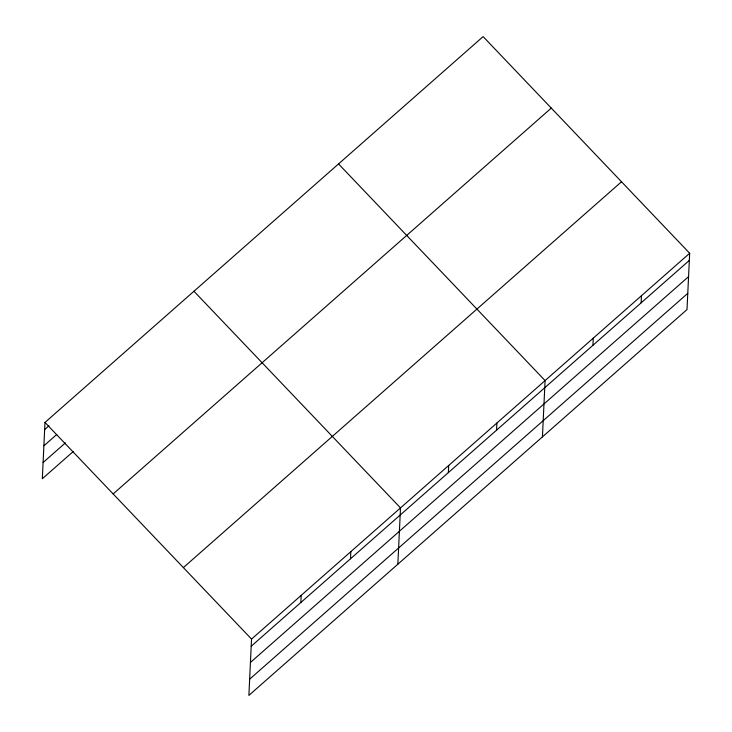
<?xml version="1.0" encoding="UTF-8"?>
<svg xmlns="http://www.w3.org/2000/svg" width="732" height="732" viewBox="0 0 732 732"><rect width="100%" height="100%" fill="white"/><g stroke="black" fill="none" stroke-linecap="round" stroke-linejoin="round"><path stroke-width="1.1" d="M689.672 253.263L251.533 639.091L248.88 695.4L687.009 309.563L689.672 253.263L483.12 36.6L44.991 422.437L42.328 478.737L73.154 451.598M300.852 602.509L301.191 595.363M350.509 558.781L350.848 551.635M397.851 564.216L400.505 507.917L193.953 291.254M448.359 472.616L448.698 465.47M496.552 430.169L496.891 423.032M542.43 436.894L545.084 380.585L338.532 163.922M592.938 345.284L593.277 338.147M641.141 302.847L641.47 295.701M44.652 429.574L48.934 425.804M43.883 445.797L56.73 434.488M43.097 462.514L65.358 442.915M113.149 493.935L551.278 108.098M183.375 567.593L621.505 181.765M251.204 646.237L689.334 260.4M250.435 662.46L688.565 276.632M249.649 679.177L687.778 293.34M44.991 422.437L251.533 639.091"/></g></svg>
